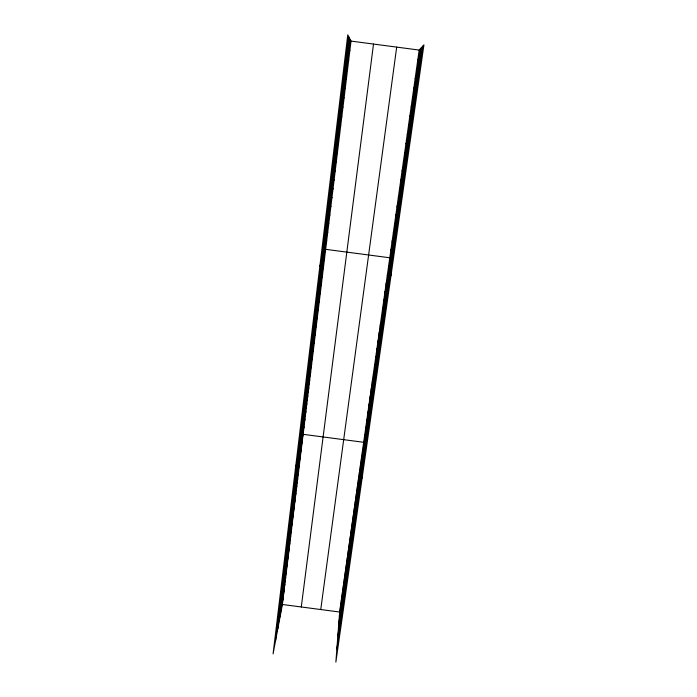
<?xml version="1.0" encoding="UTF-8"?>
<svg xmlns="http://www.w3.org/2000/svg" width="697" height="697" viewBox="0 0 697 697"><rect width="100%" height="100%" fill="white"/><g stroke="black" fill="none" stroke-linecap="round" stroke-linejoin="round"><path stroke-width="1.05" d="M378.035 347.202L378.053 340.615M376.868 355.461L376.911 348.674M375.7 363.668L375.779 356.69M374.542 371.841L374.655 364.662M373.392 379.97L373.531 372.599M372.242 388.055L372.407 380.501M371.1 396.096L371.301 388.351M369.968 404.103L370.194 396.175M368.835 412.066L369.088 403.955M367.711 419.995L367.999 411.7M366.596 427.88L366.901 419.402M365.481 435.73L365.82 427.069M364.374 443.536L364.74 434.701M362.118 478.116L363.668 442.29L303.125 434.327L295.345 469.325M362.196 458.931L362.606 449.757M361.116 466.528L361.56 457.18M360.044 474.082L360.515 464.568M358.981 481.601L359.469 471.93M357.918 489.085L358.432 479.248M356.864 496.534L357.404 486.532M355.81 503.948L356.376 493.781M354.764 511.319L355.357 501.004M353.727 518.664L354.337 508.183M352.691 525.965L353.327 515.336M350.635 540.471L351.314 529.537M351.654 533.24L352.325 522.454M349.606 547.676L350.321 536.585M348.596 554.838L349.328 543.599M346.575 569.074L347.359 557.539M347.585 561.974L348.343 550.586M344.579 583.171L345.398 571.348M345.573 576.14L346.374 564.457M343.586 590.167L344.431 578.205M341.608 604.072L342.506 591.831M342.593 597.137L343.464 585.036M339.657 617.847L340.589 605.327M340.633 610.973L341.547 598.592M339.648 612.027L335.867 662.15L423.924 44.878L419.176 50.071L339.648 612.027L282.398 604.491L273.076 653.882L347.777 34.85L351.027 41.097L282.398 604.491M275.481 641.135L348.622 36.488M277.85 628.589L349.45 38.082M280.046 616.958L350.216 39.546M301.287 606.974L373.514 44.059M320.751 609.544L396.68 47.108M338.69 624.678L420.352 48.781M337.801 636.483L421.467 47.562M336.843 649.212L422.678 46.237M280.874 610.102L283.217 597.773M282.555 596.301L284.864 584.243M281.71 603.219L284.036 591.021M284.245 582.361L286.528 570.582M283.4 589.348L285.692 577.43M285.099 575.339L287.364 563.707M286.815 561.207L289.046 549.863M285.953 568.29L288.201 556.798M287.687 554.089L289.9 542.893M289.429 539.748L291.607 528.857M288.549 546.936L290.754 535.888M290.3 532.534L292.47 521.783M291.18 525.277L293.332 514.682M292.958 510.666L295.075 500.385M292.069 517.984L294.204 507.547M293.855 503.304L295.955 493.18M294.753 495.907L296.835 485.948M295.659 488.475L297.724 478.673M296.565 481.008L298.612 471.372M297.48 473.507L299.51 464.028M298.394 465.971L300.407 456.657M299.309 458.391L301.304 449.251M300.241 450.776L302.21 441.802M302.115 435.337L304.049 426.712M303.064 427.505L304.981 419.063M304.023 419.646L305.922 411.378M304.981 411.735L306.863 403.65M305.948 403.79L307.804 395.887M306.915 395.809L308.754 388.09M307.891 387.776L309.712 380.248M308.876 379.708L310.67 372.372M309.86 371.606L311.637 364.453M310.853 363.451L312.604 356.498M311.847 355.261L313.58 348.5M312.848 347.028L314.556 340.458M313.85 338.751L315.541 332.382M314.861 330.439L316.534 324.271M315.88 322.075L317.527 316.107M316.9 313.667L318.52 307.908M317.928 305.216L319.522 299.666M318.956 296.73L320.533 291.39M320.001 288.192L321.552 283.06M321.038 279.61L322.572 274.696M322.092 270.985L323.591 266.289M323.147 262.307L324.619 257.829M319.836 266.341L325.656 249.334L389.78 257.777L390.991 275.707M325.264 244.83L326.701 240.796M326.335 236.013L327.747 232.214M327.416 227.161L328.792 223.58M328.496 218.257L329.855 214.911M329.585 209.3L330.909 206.19M330.674 200.3L331.981 197.425M331.781 191.248L333.053 188.617M332.887 182.152L334.133 179.756M333.994 173.004L335.213 170.852M335.109 163.812L336.311 161.904M336.233 154.56L337.4 152.904M337.365 145.264L338.507 143.861M338.507 135.915L339.613 134.765M417.817 59.646L418.958 58.635M339.648 126.514L340.728 125.626M416.466 69.16L417.564 68.428M340.789 117.07L341.844 116.434M415.133 78.63L416.187 78.177M341.948 107.565L342.968 107.199M413.8 88.049L414.811 87.866M343.107 98.007L344.1 97.902M412.467 97.414L413.443 97.502M351.027 41.097L419.176 50.071M344.274 88.397L345.242 88.563M411.152 106.728L412.084 107.085M345.451 78.735L346.383 79.17M409.845 115.998L410.733 116.617M346.636 69.02L347.533 69.735M408.538 125.216L409.392 126.096M347.82 59.254L348.692 60.238M407.24 134.382L408.05 135.523M349.014 49.426L349.85 50.698M405.95 143.504L406.726 144.898M404.669 152.573L405.401 154.22M403.389 161.591L404.086 163.499M402.117 170.565L402.779 172.717M400.853 179.495L401.481 181.891M399.599 188.373L400.183 191.013M398.353 197.207L398.902 200.091M397.107 205.998L397.621 209.117M395.87 214.737L396.349 218.091M394.633 223.441L395.077 227.022M393.413 232.092L393.822 235.9M392.193 240.7L392.568 244.734M390.982 249.256L391.322 253.525M388.577 266.254L388.848 270.959M387.384 274.688L387.619 279.61M386.199 283.069L386.399 288.218M385.014 291.416L385.188 296.774M383.838 299.719L383.977 305.286M382.67 307.987L382.784 313.755M381.512 316.203L381.581 322.188M380.353 324.384L380.396 330.57M379.203 332.521L379.212 338.908"/></g></svg>
